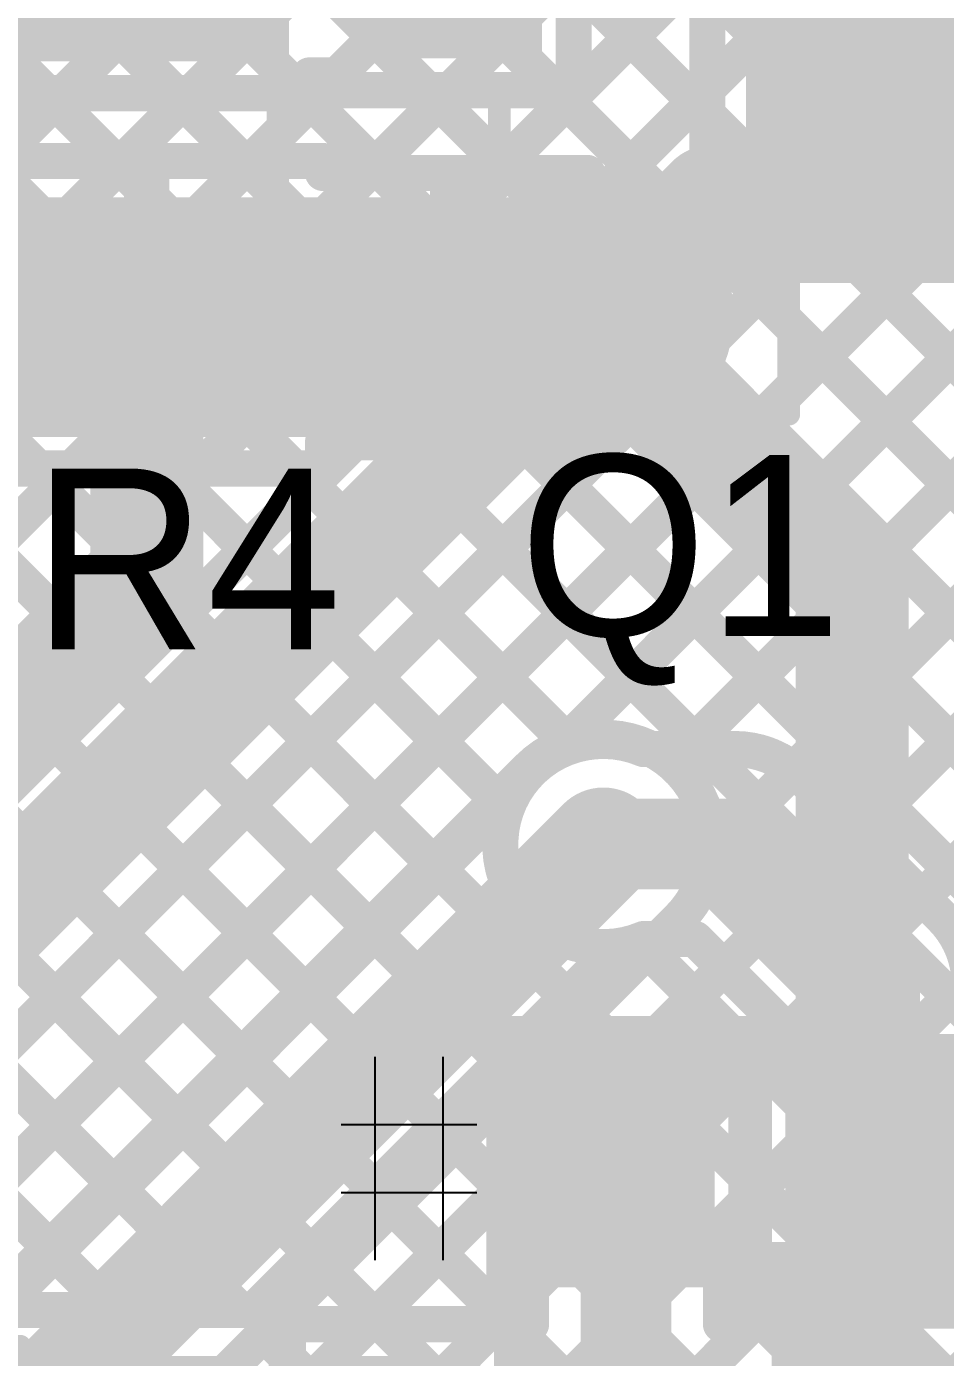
# Model space of a CAD drawing. Header units: millimetres. Extents: x 3.57 to 6.19, y 4.04 to 5.89.
# Drawn here: x 5.1414 to 5.3446, y 5.4075 to 5.7017 of the extents above; entities that cross this region are included whole.
import ezdxf

# ---------------------------------------------------------------- set-up
doc = ezdxf.new("R2010")
doc.units = ezdxf.units.MM
doc.header["$MEASUREMENT"] = 0
for name, color, linetype in [('BottomLayer', 5, 'Continuous'), ('BottomSolder', 6, 'Continuous'), ('MultiLayer', 9, 'Continuous'), ('TopLayer', 1, 'Continuous'), ('TopOverlay', 2, 'Continuous'), ('TopPaste', 8, 'Continuous'), ('TopSolder', 216, 'Continuous'), ('ViaHoleLayer', 16, 'Continuous')]:
    doc.layers.add(name, color=color, linetype=linetype)

# ---------------------------------------------------------------- blocks, each defined once
blk = doc.blocks.new('SOP_8_11')
at = {"layer": 'TopLayer'}
for points in [[(-0.13386, 0.06122), (-0.08268, 0.06122), (-0.13386, 0.08878), (-0.08268, 0.08878)], [(0.08268, 0.06122), (0.13386, 0.06122), (0.08268, 0.08878), (0.13386, 0.08878)], [(-0.13386, 0.01122), (-0.08268, 0.01122), (-0.13386, 0.03878), (-0.08268, 0.03878)], [(0.08268, 0.01122), (0.13386, 0.01122), (0.08268, 0.03878), (0.13386, 0.03878)], [(-0.13386, -0.03878), (-0.08268, -0.03878), (-0.13386, -0.01122), (-0.08268, -0.01122)], [(0.08268, -0.03878), (0.13386, -0.03878), (0.08268, -0.01122), (0.13386, -0.01122)], [(-0.13386, -0.08878), (-0.08268, -0.08878), (-0.13386, -0.06122), (-0.08268, -0.06122)], [(0.08268, -0.08878), (0.13386, -0.08878), (0.08268, -0.06122), (0.13386, -0.06122)]]:
    blk.add_solid(points, dxfattribs=at)
at = {"layer": 'TopOverlay'}
for points, const_width in [([(-0.1219, 0.103, 1), (-0.1321, 0.103, 1)], 0.01), ([(-0.1346, 0.103, 1), (-0.1296, 0.103, 1)], 0.005), ([(-0.1244, 0.103, 1), (-0.1194, 0.103, 1)], 0.005), ([(-0.07325, 0.101, 1), (-0.07075, 0.101, 1)], 0.0025), ([(0.07575, 0.101, 1), (0.07825, 0.101, 1)], 0.0025), ([(-0.07325, -0.101, 1), (-0.07075, -0.101, 1)], 0.0025), ([(0.07575, -0.101, 1), (0.07825, -0.101, 1)], 0.0025)]:
    blk.add_lwpolyline(points, format="xyb", close=True, dxfattribs=dict(at, const_width=const_width))
at = {"layer": 'TopOverlay', "const_width": 0.005}
for points in [[(-0.072, 0.101), (0.077, 0.101)], [(-0.072, -0.101), (0.077, -0.101)]]:
    blk.add_lwpolyline(points, dxfattribs=at)
at = {"layer": 'TopPaste'}
for points in [[(-0.13386, 0.06122), (-0.08268, 0.06122), (-0.13386, 0.08878), (-0.08268, 0.08878)], [(0.08268, 0.06122), (0.13386, 0.06122), (0.08268, 0.08878), (0.13386, 0.08878)], [(-0.13386, 0.01122), (-0.08268, 0.01122), (-0.13386, 0.03878), (-0.08268, 0.03878)], [(0.08268, 0.01122), (0.13386, 0.01122), (0.08268, 0.03878), (0.13386, 0.03878)], [(-0.13386, -0.03878), (-0.08268, -0.03878), (-0.13386, -0.01122), (-0.08268, -0.01122)], [(0.08268, -0.03878), (0.13386, -0.03878), (0.08268, -0.01122), (0.13386, -0.01122)], [(-0.13386, -0.08878), (-0.08268, -0.08878), (-0.13386, -0.06122), (-0.08268, -0.06122)], [(0.08268, -0.08878), (0.13386, -0.08878), (0.08268, -0.06122), (0.13386, -0.06122)]]:
    blk.add_solid(points, dxfattribs=at)
at = {"layer": 'TopSolder'}
for points in [[(-0.13786, 0.05722), (-0.07868, 0.05722), (-0.13786, 0.09278), (-0.07868, 0.09278)], [(0.07868, 0.05722), (0.13786, 0.05722), (0.07868, 0.09278), (0.13786, 0.09278)], [(-0.13786, 0.00722), (-0.07868, 0.00722), (-0.13786, 0.04278), (-0.07868, 0.04278)], [(0.07868, 0.00722), (0.13786, 0.00722), (0.07868, 0.04278), (0.13786, 0.04278)], [(-0.13786, -0.04278), (-0.07868, -0.04278), (-0.13786, -0.00722), (-0.07868, -0.00722)], [(0.07868, -0.04278), (0.13786, -0.04278), (0.07868, -0.00722), (0.13786, -0.00722)], [(-0.13786, -0.09278), (-0.07868, -0.09278), (-0.13786, -0.05722), (-0.07868, -0.05722)], [(0.07868, -0.09278), (0.13786, -0.09278), (0.07868, -0.05722), (0.13786, -0.05722)]]:
    blk.add_solid(points, dxfattribs=at)
blk = doc.blocks.new('R__0603_16')
at = {"layer": 'TopLayer'}
for points in [[(-0.045, 0.0175), (-0.045, -0.0175), (-0.015, 0.0175), (-0.015, -0.0175)], [(0.015, 0.0175), (0.015, -0.0175), (0.045, 0.0175), (0.045, -0.0175)]]:
    blk.add_solid(points, dxfattribs=at)
at = {"layer": 'TopOverlay', "const_width": 0.005}
for points in [[(-0.049, 0.021), (-0.049, -0.021)], [(0.049, 0.021), (-0.049, 0.021)], [(0.049, 0.021), (0.049, -0.021)], [(0.049, -0.021), (-0.049, -0.021)]]:
    blk.add_lwpolyline(points, dxfattribs=at)
at = {"layer": 'TopOverlay', "const_width": 0.0025}
for points in [[(-0.05025, 0.021, 1), (-0.04775, 0.021, 1)], [(-0.05025, 0.021, 1), (-0.04775, 0.021, 1)], [(0.04775, 0.021, 1), (0.05025, 0.021, 1)], [(0.04775, 0.021, 1), (0.05025, 0.021, 1)], [(-0.05025, -0.021, 1), (-0.04775, -0.021, 1)], [(-0.05025, -0.021, 1), (-0.04775, -0.021, 1)], [(0.04775, -0.021, 1), (0.05025, -0.021, 1)], [(0.04775, -0.021, 1), (0.05025, -0.021, 1)]]:
    blk.add_lwpolyline(points, format="xyb", close=True, dxfattribs=at)
at = {"layer": 'TopPaste'}
for points in [[(-0.045, 0.0175), (-0.045, -0.0175), (-0.015, 0.0175), (-0.015, -0.0175)], [(0.015, 0.0175), (0.015, -0.0175), (0.045, 0.0175), (0.045, -0.0175)]]:
    blk.add_solid(points, dxfattribs=at)
at = {"layer": 'TopSolder'}
for points in [[(-0.049, 0.0215), (-0.049, -0.0215), (-0.011, 0.0215), (-0.011, -0.0215)], [(0.011, 0.0215), (0.011, -0.0215), (0.049, 0.0215), (0.049, -0.0215)]]:
    blk.add_solid(points, dxfattribs=at)
blk = doc.blocks.new('RES_0805_24')
at = {"layer": 'TopLayer'}
for points in [[(-0.06, -0.025), (-0.02, -0.025), (-0.06, 0.025), (-0.02, 0.025)], [(0.02, -0.025), (0.06, -0.025), (0.02, 0.025), (0.06, 0.025)]]:
    blk.add_solid(points, dxfattribs=at)
at = {"layer": 'TopOverlay', "const_width": 0.005}
for points in [[(-0.064, -0.029), (-0.064, 0.029)], [(0.064, 0.029), (-0.064, 0.029)], [(0.064, -0.029), (0.064, 0.029)], [(0.064, -0.029), (-0.064, -0.029)]]:
    blk.add_lwpolyline(points, dxfattribs=at)
at = {"layer": 'TopOverlay', "const_width": 0.0025}
for points in [[(-0.06525, 0.029, 1), (-0.06275, 0.029, 1)], [(-0.06525, 0.029, 1), (-0.06275, 0.029, 1)], [(0.06275, 0.029, 1), (0.06525, 0.029, 1)], [(0.06275, 0.029, 1), (0.06525, 0.029, 1)], [(-0.06525, -0.029, 1), (-0.06275, -0.029, 1)], [(-0.06525, -0.029, 1), (-0.06275, -0.029, 1)], [(0.06275, -0.029, 1), (0.06525, -0.029, 1)], [(0.06275, -0.029, 1), (0.06525, -0.029, 1)]]:
    blk.add_lwpolyline(points, format="xyb", close=True, dxfattribs=at)
at = {"layer": 'TopPaste'}
for points in [[(-0.06, -0.025), (-0.02, -0.025), (-0.06, 0.025), (-0.02, 0.025)], [(0.02, -0.025), (0.06, -0.025), (0.02, 0.025), (0.06, 0.025)]]:
    blk.add_solid(points, dxfattribs=at)
at = {"layer": 'TopSolder'}
for points in [[(-0.064, -0.029), (-0.016, -0.029), (-0.064, 0.029), (-0.016, 0.029)], [(0.016, -0.029), (0.064, -0.029), (0.016, 0.029), (0.064, 0.029)]]:
    blk.add_solid(points, dxfattribs=at)
blk = doc.blocks.new('SOT23_3_28')
at = {"layer": 'TopLayer'}
for points in [[(0.01574, 0.05807), (-0.01575, 0.05807), (0.01574, 0.02657), (-0.01575, 0.02657)], [(-0.02166, -0.02657), (-0.05316, -0.02657), (-0.02166, -0.05807), (-0.05316, -0.05807)], [(0.05314, -0.02657), (0.02165, -0.02657), (0.05314, -0.05807), (0.02165, -0.05807)]]:
    blk.add_solid(points, dxfattribs=at)
at = {"layer": 'TopOverlay', "const_width": 0.005}
for points in [[(-0.02601, 0.032), (-0.06101, 0.032)], [(-0.06101, -0.03), (-0.06101, 0.032)], [(0.06099, 0.032), (0.02599, 0.032)], [(0.06099, -0.03), (0.06099, 0.032)], [(0.01099, -0.032), (-0.01101, -0.032)]]:
    blk.add_lwpolyline(points, dxfattribs=at)
at = {"layer": 'TopOverlay'}
for points, const_width in [([(-0.06226, 0.032, 1), (-0.05976, 0.032, 1)], 0.0025), ([(-0.06226, 0.032, 1), (-0.05976, 0.032, 1)], 0.0025), ([(-0.02726, 0.032, 1), (-0.02476, 0.032, 1)], 0.0025), ([(0.02474, 0.032, 1), (0.02724, 0.032, 1)], 0.0025), ([(0.05974, 0.032, 1), (0.06224, 0.032, 1)], 0.0025), ([(0.05974, 0.032, 1), (0.06224, 0.032, 1)], 0.0025), ([(-0.06226, -0.03, 1), (-0.05976, -0.03, 1)], 0.0025), ([(0.05974, -0.03, 1), (0.06224, -0.03, 1)], 0.0025), ([(-0.01226, -0.032, 1), (-0.00976, -0.032, 1)], 0.0025), ([(0.00974, -0.032, 1), (0.01224, -0.032, 1)], 0.0025), ([(-0.06101, -0.046, 1), (-0.06499, -0.046, 1)], 0.00984), ([(-0.06745, -0.046, 1), (-0.06253, -0.046, 1)], 0.00492), ([(-0.06347, -0.046, 1), (-0.05855, -0.046, 1)], 0.00492)]:
    blk.add_lwpolyline(points, format="xyb", close=True, dxfattribs=dict(at, const_width=const_width))
at = {"layer": 'TopPaste'}
for points in [[(0.01574, 0.05807), (-0.01575, 0.05807), (0.01574, 0.02657), (-0.01575, 0.02657)], [(-0.02166, -0.02657), (-0.05316, -0.02657), (-0.02166, -0.05807), (-0.05316, -0.05807)], [(0.05314, -0.02657), (0.02165, -0.02657), (0.05314, -0.05807), (0.02165, -0.05807)]]:
    blk.add_solid(points, dxfattribs=at)
at = {"layer": 'TopSolder'}
for points in [[(0.01974, 0.06207), (-0.01975, 0.06207), (0.01974, 0.02257), (-0.01975, 0.02257)], [(-0.01766, -0.02257), (-0.05716, -0.02257), (-0.01766, -0.06207), (-0.05716, -0.06207)], [(0.05714, -0.02257), (0.01765, -0.02257), (0.05714, -0.06207), (0.01765, -0.06207)]]:
    blk.add_solid(points, dxfattribs=at)
blk = doc.blocks.new('BLM18AG121SN1D_33')
at = {"layer": 'TopLayer'}
for points in [[(-0.01575, -0.01701), (0.01575, -0.01701), (-0.01575, 0.01701), (0.01575, 0.01701)], [(0.03937, -0.01701), (0.07087, -0.01701), (0.03937, 0.01701), (0.07087, 0.01701)]]:
    blk.add_solid(points, dxfattribs=at)
at = {"layer": 'TopOverlay', "const_width": 0.01}
for points in [[(-0.022, -0.023), (-0.022, 0.023)], [(-0.022, 0.023), (0.077, 0.023)], [(0.077, -0.023), (0.077, 0.023)], [(-0.022, -0.023), (0.077, -0.023)]]:
    blk.add_lwpolyline(points, dxfattribs=at)
at = {"layer": 'TopOverlay', "const_width": 0.005}
for points in [[(-0.0245, 0.023, 1), (-0.0195, 0.023, 1)], [(-0.0245, 0.023, 1), (-0.0195, 0.023, 1)], [(0.0745, 0.023, 1), (0.0795, 0.023, 1)], [(0.0745, 0.023, 1), (0.0795, 0.023, 1)], [(-0.0245, -0.023, 1), (-0.0195, -0.023, 1)], [(-0.0245, -0.023, 1), (-0.0195, -0.023, 1)], [(0.0745, -0.023, 1), (0.0795, -0.023, 1)], [(0.0745, -0.023, 1), (0.0795, -0.023, 1)]]:
    blk.add_lwpolyline(points, format="xyb", close=True, dxfattribs=at)
at = {"layer": 'TopPaste'}
for points in [[(-0.01575, -0.01701), (0.01575, -0.01701), (-0.01575, 0.01701), (0.01575, 0.01701)], [(0.03937, -0.01701), (0.07087, -0.01701), (0.03937, 0.01701), (0.07087, 0.01701)]]:
    blk.add_solid(points, dxfattribs=at)
at = {"layer": 'TopSolder'}
for points in [[(-0.01975, -0.02101), (0.01975, -0.02101), (-0.01975, 0.02101), (0.01975, 0.02101)], [(0.03537, -0.02101), (0.07487, -0.02101), (0.03537, 0.02101), (0.07487, 0.02101)]]:
    blk.add_solid(points, dxfattribs=at)

msp = doc.modelspace()

# ---------------------------------------------------------------- linework, layer by layer
at = {"layer": 'BottomLayer'}
for points, const_width in [([(4.45167, 4.9325), (5.24644, 5.72728)], 0.008), ([(4.45167, 4.9325), (5.24644, 5.72728)], 0.008), ([(4.47995, 4.9325), (5.27473, 5.72728)], 0.008), ([(4.50824, 4.9325), (5.30301, 5.72728)], 0.008), ([(4.57377, 5.13946), (5.16159, 5.72728)], 0.008), ([(4.64837, 4.9595), (5.41615, 5.72728)], 0.008), ([(4.84356, 5.38096), (5.18987, 5.72728)], 0.008), ([(4.85104, 5.72728), (5.14654, 5.43178)], 0.008), ([(4.85951, 5.36863), (5.21816, 5.72728)], 0.008), ([(4.87933, 5.72728), (5.16068, 5.44592)], 0.008), ([(4.90761, 5.72728), (5.17483, 5.46006)], 0.008), ([(4.9359, 5.72728), (5.18897, 5.4742)], 0.008), ([(4.96418, 5.72728), (5.20311, 5.48834)], 0.008), ([(4.99246, 5.72728), (5.21725, 5.50249)], 0.008), ([(5.02075, 5.72728), (5.2314, 5.51663)], 0.008), ([(5.04903, 5.72728), (5.24554, 5.53077)], 0.008), ([(5.07732, 5.72728), (5.26137, 5.54323)], 0.008), ([(5.1056, 5.72728), (5.503, 5.32988)], 0.008), ([(5.13389, 5.72728), (5.503, 5.35816)], 0.008), ([(5.15429, 5.35228), (5.52929, 5.72728)], 0.008), ([(5.15429, 5.32399), (5.55757, 5.72728)], 0.008), ([(5.15429, 5.26742), (5.61414, 5.72728)], 0.008), ([(5.15429, 5.29571), (5.58585, 5.72728)], 0.008), ([(5.15429, 5.23914), (5.64242, 5.72728)], 0.008), ([(5.16217, 5.72728), (5.24346, 5.64599)], 0.008), ([(5.19045, 5.72728), (5.25658, 5.66115)], 0.008), ([(5.21874, 5.72728), (5.503, 5.44301)], 0.008), ([(5.24702, 5.72728), (5.503, 5.4713)], 0.008), ([(5.25977, 5.54261), (5.44443, 5.72728)], 0.008), ([(5.26783, 5.66381), (5.3313, 5.72728)], 0.008), ([(5.27531, 5.72728), (5.503, 5.49958)], 0.008), ([(5.28429, 5.53885), (5.47272, 5.72728)], 0.008), ([(5.28737, 5.65506), (5.35958, 5.72728)], 0.008), ([(5.29238, 5.51866), (5.501, 5.72728)], 0.008), ([(5.29325, 5.63266), (5.38786, 5.72728)], 0.008), ([(5.30359, 5.72728), (5.503, 5.52787)], 0.008), ([(5.268, 5.638), (5.293, 5.663)], 0.025), ([(5.293, 5.663), (5.926, 5.663)], 0.025), ([(5.268, 5.638), (5.268, 5.65981)], 0.01), ([(4.986, 5.356), (5.268, 5.638)], 0.025), ([(5.268, 5.638), (5.324, 5.582)], 0.025), ([(5.24619, 5.638), (5.268, 5.638)], 0.01), ([(5.268, 5.638), (5.28981, 5.638)], 0.01), ([(5.268, 5.61619), (5.268, 5.638)], 0.01), ([(4.52813, 4.92411), (5.24219, 5.63817)], 0.008), ([(5.29115, 5.62658), (5.503, 5.41473)], 0.008), ([(4.54227, 4.90996), (5.25094, 5.61863)], 0.008), ([(4.61969, 4.9591), (5.27334, 5.61275)], 0.008), ([(5.27599, 5.61346), (5.503, 5.38645)], 0.008), ([(5.324, 5.32), (5.324, 5.582)], 0.025), ([(5.15429, 5.21086), (5.503, 5.55957)], 0.008), ([(5.11419, 5.39942), (5.25238, 5.53762)], 0.008), ([(5.13079, 5.38279), (5.269, 5.521)], 0.025), ([(5.29123, 5.51337), (5.503, 5.30159)], 0.008), ([(5.15429, 5.37305), (5.28562, 5.50438)], 0.008), ([(5.27877, 5.49754), (5.503, 5.27331)], 0.008), ([(5.26463, 5.48339), (5.503, 5.24502)], 0.008), ([(5.25049, 5.46925), (5.503, 5.21674)], 0.008), ([(5.23634, 5.45511), (5.503, 5.18846)], 0.008), ([(5.2222, 5.44097), (5.31805, 5.34512)], 0.008), ([(5.20806, 5.42683), (5.30177, 5.33312)], 0.008), ([(5.19392, 5.41268), (5.503, 5.1036)], 0.008)]:
    msp.add_lwpolyline(points, dxfattribs=dict(at, const_width=const_width))
for points, const_width in [([(5.28675, 5.663, 1), (5.29925, 5.663, 1)], 0.0125), ([(5.28675, 5.663, 1), (5.29925, 5.663, 1)], 0.0125), ([(5.29381, 5.638, 1), (5.24219, 5.638, 1)], 0.008), ([(5.26583, 5.66381, 1), (5.26983, 5.66381, 1)], 0.004), ([(5.25458, 5.66115, 1), (5.25858, 5.66115, 1)], 0.004), ([(5.2655, 5.65981, 1), (5.2705, 5.65981, 1)], 0.005), ([(5.28537, 5.65506, 1), (5.28937, 5.65506, 1)], 0.004), ([(5.24146, 5.64599, 1), (5.24546, 5.64599, 1)], 0.004), ([(5.26175, 5.638, 1), (5.27425, 5.638, 1)], 0.0125), ([(5.26175, 5.638, 1), (5.27425, 5.638, 1)], 0.0125), ([(5.26175, 5.638, 1), (5.27425, 5.638, 1)], 0.0125), ([(5.26209, 5.638, 1), (5.27391, 5.638, 1)], 0.01181), ([(5.24369, 5.638, 1), (5.24869, 5.638, 1)], 0.005), ([(5.2655, 5.638, 1), (5.2705, 5.638, 1)], 0.005), ([(5.2655, 5.638, 1), (5.2705, 5.638, 1)], 0.005), ([(5.2655, 5.638, 1), (5.2705, 5.638, 1)], 0.005), ([(5.2655, 5.638, 1), (5.2705, 5.638, 1)], 0.005), ([(5.28731, 5.638, 1), (5.29231, 5.638, 1)], 0.005), ([(5.24019, 5.63817, 1), (5.24419, 5.63817, 1)], 0.004), ([(5.24019, 5.638, 1), (5.24419, 5.638, 1)], 0.004), ([(5.29181, 5.638, 1), (5.29581, 5.638, 1)], 0.004), ([(5.29125, 5.63266, 1), (5.29525, 5.63266, 1)], 0.004), ([(5.28915, 5.62658, 1), (5.29315, 5.62658, 1)], 0.004), ([(5.24894, 5.61863, 1), (5.25294, 5.61863, 1)], 0.004), ([(5.2655, 5.61619, 1), (5.2705, 5.61619, 1)], 0.005), ([(5.27134, 5.61275, 1), (5.27534, 5.61275, 1)], 0.004), ([(5.27399, 5.61346, 1), (5.27799, 5.61346, 1)], 0.004), ([(5.31775, 5.582, 1), (5.33025, 5.582, 1)], 0.0125), ([(5.31775, 5.582, 1), (5.33025, 5.582, 1)], 0.0125), ([(5.25777, 5.54261, 1), (5.26177, 5.54261, 1)], 0.004), ([(5.25937, 5.54323, 1), (5.26337, 5.54323, 1)], 0.004), ([(5.28229, 5.53885, 1), (5.28629, 5.53885, 1)], 0.004), ([(5.25038, 5.53762, 1), (5.25438, 5.53762, 1)], 0.004), ([(5.25038, 5.53762, 1), (5.25438, 5.53762, 1)], 0.004), ([(5.24354, 5.53077, 1), (5.24754, 5.53077, 1)], 0.004), ([(5.26275, 5.521, 1), (5.27525, 5.521, 1)], 0.0125), ([(5.26309, 5.521, 1), (5.27491, 5.521, 1)], 0.01181), ([(5.2905, 5.521, 1), (5.2945, 5.521, 1)], 0.004), ([(5.2905, 5.521, 1), (5.2945, 5.521, 1)], 0.004), ([(5.29038, 5.51866, 1), (5.29438, 5.51866, 1)], 0.004), ([(5.2294, 5.51663, 1), (5.23339, 5.51663, 1)], 0.004), ([(5.28923, 5.51337, 1), (5.29323, 5.51337, 1)], 0.004), ([(5.28362, 5.50438, 1), (5.28762, 5.50438, 1)], 0.004), ([(5.28362, 5.50438, 1), (5.28762, 5.50438, 1)], 0.004), ([(5.21525, 5.50249, 1), (5.21925, 5.50249, 1)], 0.004), ([(5.27677, 5.49754, 1), (5.28077, 5.49754, 1)], 0.004), ([(5.20111, 5.48834, 1), (5.20511, 5.48834, 1)], 0.004), ([(5.26263, 5.48339, 1), (5.26663, 5.48339, 1)], 0.004), ([(5.18697, 5.4742, 1), (5.19097, 5.4742, 1)], 0.004), ([(5.24849, 5.46925, 1), (5.25249, 5.46925, 1)], 0.004), ([(5.17283, 5.46006, 1), (5.17683, 5.46006, 1)], 0.004), ([(5.23434, 5.45511, 1), (5.23834, 5.45511, 1)], 0.004), ([(5.15868, 5.44592, 1), (5.16268, 5.44592, 1)], 0.004), ([(5.2202, 5.44097, 1), (5.2242, 5.44097, 1)], 0.004), ([(5.14454, 5.43178, 1), (5.14854, 5.43178, 1)], 0.004), ([(5.20606, 5.42683, 1), (5.21006, 5.42683, 1)], 0.004), ([(5.19192, 5.41268, 1), (5.19592, 5.41268, 1)], 0.004)]:
    msp.add_lwpolyline(points, format="xyb", close=True, dxfattribs=dict(at, const_width=const_width))
at = {"layer": 'BottomLayer', "const_width": 0.008}
for points in [[(5.25238, 5.53762, -0.668179), (5.2925, 5.521)], [(5.2925, 5.521, -0.198912), (5.28562, 5.50438)]]:
    msp.add_lwpolyline(points, format="xyb", dxfattribs=at)
at = {"layer": 'BottomSolder', "const_width": 0.00991}
for points in [[(5.26305, 5.638, 1), (5.27295, 5.638, 1)], [(5.26405, 5.521, 1), (5.27395, 5.521, 1)]]:
    msp.add_lwpolyline(points, format="xyb", close=True, dxfattribs=at)
at = {"layer": 'MultiLayer', "const_width": 0.01181}
for points in [[(5.26209, 5.638, 1), (5.27391, 5.638, 1)], [(5.26309, 5.521, 1), (5.27491, 5.521, 1)]]:
    msp.add_lwpolyline(points, format="xyb", close=True, dxfattribs=at)
at = {"layer": 'TopLayer'}
for points, const_width in [([(5.26243, 5.68766), (5.26243, 5.72728)], 0.008), ([(5.292, 5.649), (5.292, 5.72728)], 0.008), ([(5.24509, 5.66935), (5.292, 5.71626)], 0.008), ([(5.26243, 5.71187), (5.292, 5.6823)], 0.008), ([(5.19117, 5.672), (5.20893, 5.68976)], 0.008), ([(5.19117, 5.672), (5.20893, 5.68976)], 0.008), ([(5.204, 5.69091), (5.20893, 5.69091)], 0.008), ([(5.204, 5.687), (5.204, 5.69091)], 0.008), ([(5.20893, 5.68766), (5.20893, 5.69091)], 0.008), ([(5.32032, 5.67701), (5.32332, 5.68)], 0.025), ([(5.32332, 5.68), (5.403, 5.68)], 0.025), ([(5.1346, 5.672), (5.1496, 5.687)], 0.008), ([(5.137, 5.687), (5.204, 5.687)], 0.008), ([(5.14588, 5.687), (5.16088, 5.672)], 0.008), ([(5.16288, 5.672), (5.17788, 5.687)], 0.008), ([(5.17416, 5.687), (5.18916, 5.672)], 0.008), ([(5.20245, 5.687), (5.22009, 5.66935)], 0.008), ([(5.20893, 5.68766), (5.26243, 5.68766)], 0.008), ([(5.2168, 5.66935), (5.23511, 5.68766)], 0.008), ([(5.23007, 5.68766), (5.24838, 5.66935)], 0.008), ([(5.25835, 5.68766), (5.292, 5.65401)], 0.008), ([(5.26783, 5.66381), (5.292, 5.68798)], 0.008), ([(5.129, 5.672), (5.207, 5.672)], 0.008), ([(5.168, 5.638), (5.168, 5.668)], 0.01), ([(5.207, 5.66935), (5.26543, 5.66935)], 0.008), ([(5.26543, 5.66368), (5.26543, 5.66935)], 0.008), ([(5.23568, 5.6396), (5.23568, 5.66535)], 0.01), ([(5.268, 5.638), (5.268, 5.65981)], 0.01), ([(5.28737, 5.65506), (5.292, 5.6597)], 0.008), ([(5.292, 5.65401), (5.29701, 5.649)], 0.008), ([(5.10687, 5.418), (5.33787, 5.649)], 0.008), ([(5.25831, 5.54115), (5.36616, 5.649)], 0.008), ([(5.292, 5.649), (5.43967, 5.649)], 0.008), ([(5.29325, 5.63266), (5.30959, 5.649)], 0.008), ([(5.29701, 5.649), (5.44152, 5.5045)], 0.008), ([(5.3253, 5.649), (5.3745, 5.5998)], 0.008), ([(5.168, 5.579), (5.168, 5.638)], 0.025), ([(5.168, 5.608), (5.168, 5.638)], 0.01), ([(5.23568, 5.61386), (5.23568, 5.6396)], 0.01), ([(5.268, 5.638), (5.28981, 5.638)], 0.01), ([(5.268, 5.61619), (5.268, 5.638)], 0.01), ([(5.28744, 5.542), (5.3745, 5.62906)], 0.008), ([(5.29115, 5.62658), (5.41323, 5.5045)], 0.008), ([(4.96382, 5.6145), (5.16032, 5.418)], 0.008), ([(4.9921, 5.6145), (5.1886, 5.418)], 0.008), ([(5.02039, 5.6145), (5.22003, 5.41486)], 0.008), ([(5.04867, 5.6145), (5.24831, 5.41486)], 0.008), ([(5.07809, 5.4175), (5.27334, 5.61275)], 0.008), ([(5.27599, 5.61346), (5.38495, 5.5045)], 0.008), ([(5.038, 5.43398), (5.21388, 5.60986)], 0.008), ([(5.0498, 5.4175), (5.24216, 5.60986)], 0.008), ([(5.207, 5.60986), (5.26543, 5.60986)], 0.008), ([(5.207, 5.604), (5.207, 5.60986)], 0.008), ([(5.22302, 5.60986), (5.29088, 5.542)], 0.008), ([(5.2513, 5.60986), (5.36333, 5.49783)], 0.008), ([(5.08446, 5.607), (5.24713, 5.44432)], 0.008), ([(5.11274, 5.607), (5.24713, 5.47261)], 0.008), ([(5.038, 5.49055), (5.15145, 5.604)], 0.008), ([(5.038, 5.46226), (5.17974, 5.604)], 0.008), ([(5.129, 5.604), (5.207, 5.604)], 0.008), ([(5.14402, 5.604), (5.26902, 5.47901)], 0.008), ([(5.17231, 5.604), (5.24755, 5.52876)], 0.008), ([(5.20059, 5.604), (5.26191, 5.54268)], 0.008), ([(5.31112, 5.5374), (5.3745, 5.60077)], 0.008), ([(5.32535, 5.52334), (5.39601, 5.594)], 0.008), ([(5.3395, 5.5092), (5.42429, 5.594)], 0.008), ([(5.05, 5.461), (5.168, 5.579)], 0.025), ([(5.27791, 5.542), (5.298, 5.542)], 0.008), ([(5.31288, 5.53581), (5.34381, 5.50488)], 0.008), ([(5.13516, 5.418), (5.24885, 5.53169)], 0.008), ([(5.269, 5.521), (5.298, 5.521)], 0.02), ([(5.298, 5.521), (5.329, 5.49)], 0.02), ([(5.16344, 5.418), (5.25164, 5.5062)], 0.008), ([(5.25273, 5.47901), (5.27213, 5.4984)], 0.008), ([(5.27676, 5.49955), (5.2973, 5.47901)], 0.008), ([(5.27791, 5.5), (5.2893, 5.5)], 0.008), ([(5.2893, 5.5), (5.308, 5.4813)], 0.008), ([(5.329, 5.451), (5.329, 5.49)], 0.02), ([(5.28102, 5.47901), (5.29566, 5.49365)], 0.008), ([(5.24713, 5.47901), (5.30063, 5.47901)], 0.008), ([(5.24713, 5.47341), (5.25273, 5.47901)], 0.008), ([(5.24713, 5.42299), (5.24713, 5.47901)], 0.008), ([(5.2973, 5.47901), (5.30063, 5.47568)], 0.008), ([(5.30063, 5.42299), (5.30063, 5.47901)], 0.008), ([(5.30225, 5.42299), (5.30225, 5.47901)], 0.008), ([(5.30225, 5.47901), (5.308, 5.47901)], 0.008), ([(5.19173, 5.418), (5.24713, 5.47341)], 0.008), ([(5.27388, 5.451), (5.274, 5.45088)], 0.02), ([(5.274, 5.37827), (5.274, 5.45088)], 0.02), ([(5.21687, 5.41486), (5.24713, 5.44512)], 0.008), ([(5.24515, 5.41486), (5.253, 5.42271)], 0.008), ([(5.24713, 5.42299), (5.253, 5.42299)], 0.008), ([(5.253, 5.41486), (5.253, 5.42299)], 0.008), ([(5.295, 5.42299), (5.30063, 5.42299)], 0.008), ([(5.295, 5.41486), (5.295, 5.42299)], 0.008), ([(5.29675, 5.42299), (5.30188, 5.41786)], 0.008), ([(5.30225, 5.42299), (5.35575, 5.42299)], 0.008), ([(5.30472, 5.41786), (5.30986, 5.42299)], 0.008), ([(5.32503, 5.42299), (5.33017, 5.41786)], 0.008), ([(5.33301, 5.41786), (5.33814, 5.42299)], 0.008), ([(5.095, 5.418), (5.199, 5.418)], 0.008), ([(5.199, 5.359), (5.199, 5.418)], 0.008), ([(5.29622, 5.41786), (5.35178, 5.41786)], 0.008), ([(5.19922, 5.41486), (5.24878, 5.41486)], 0.008), ([(5.19922, 5.356), (5.19922, 5.41486)], 0.008), ([(5.24878, 5.34168), (5.24878, 5.41486)], 0.008), ([(5.24922, 5.41486), (5.253, 5.41486)], 0.008), ([(5.24922, 5.34168), (5.24922, 5.41486)], 0.008), ([(5.324, 5.37827), (5.324, 5.41386)], 0.01)]:
    msp.add_lwpolyline(points, dxfattribs=dict(at, const_width=const_width))
for points, const_width in [([(5.202, 5.69091, 1), (5.206, 5.69091, 1)], 0.004), ([(5.202, 5.69091, 1), (5.206, 5.69091, 1)], 0.004), ([(5.20693, 5.69091, 1), (5.21093, 5.69091, 1)], 0.004), ([(5.20693, 5.69091, 1), (5.21093, 5.69091, 1)], 0.004), ([(5.20693, 5.68976, 1), (5.21093, 5.68976, 1)], 0.004), ([(5.20693, 5.68976, 1), (5.21093, 5.68976, 1)], 0.004), ([(5.31707, 5.68, 1), (5.32957, 5.68, 1)], 0.0125), ([(5.31707, 5.68, 1), (5.32957, 5.68, 1)], 0.0125), ([(5.14388, 5.687, 1), (5.14788, 5.687, 1)], 0.004), ([(5.1476, 5.687, 1), (5.1516, 5.687, 1)], 0.004), ([(5.17216, 5.687, 1), (5.17616, 5.687, 1)], 0.004), ([(5.17588, 5.687, 1), (5.17988, 5.687, 1)], 0.004), ([(5.20045, 5.687, 1), (5.20445, 5.687, 1)], 0.004), ([(5.202, 5.687, 1), (5.206, 5.687, 1)], 0.004), ([(5.202, 5.687, 1), (5.206, 5.687, 1)], 0.004), ([(5.20693, 5.68766, 1), (5.21093, 5.68766, 1)], 0.004), ([(5.20693, 5.68766, 1), (5.21093, 5.68766, 1)], 0.004), ([(5.22807, 5.68766, 1), (5.23207, 5.68766, 1)], 0.004), ([(5.23311, 5.68766, 1), (5.23711, 5.68766, 1)], 0.004), ([(5.25635, 5.68766, 1), (5.26035, 5.68766, 1)], 0.004), ([(5.26043, 5.68766, 1), (5.26443, 5.68766, 1)], 0.004), ([(5.26043, 5.68766, 1), (5.26443, 5.68766, 1)], 0.004), ([(5.29, 5.68798, 1), (5.294, 5.68798, 1)], 0.004), ([(5.31407, 5.67701, 1), (5.32657, 5.67701, 1)], 0.0125), ([(5.29, 5.6823, 1), (5.294, 5.6823, 1)], 0.004), ([(5.15888, 5.672, 1), (5.16288, 5.672, 1)], 0.004), ([(5.16088, 5.672, 1), (5.16488, 5.672, 1)], 0.004), ([(5.18716, 5.672, 1), (5.19116, 5.672, 1)], 0.004), ([(5.18917, 5.672, 1), (5.19317, 5.672, 1)], 0.004), ([(5.18917, 5.672, 1), (5.19317, 5.672, 1)], 0.004), ([(5.205, 5.672, 1), (5.209, 5.672, 1)], 0.004), ([(5.1655, 5.668, 1), (5.1705, 5.668, 1)], 0.005), ([(5.205, 5.66935, 1), (5.209, 5.66935, 1)], 0.004), ([(5.2148, 5.66935, 1), (5.2188, 5.66935, 1)], 0.004), ([(5.21809, 5.66935, 1), (5.22209, 5.66935, 1)], 0.004), ([(5.24309, 5.66935, 1), (5.24709, 5.66935, 1)], 0.004), ([(5.24638, 5.66935, 1), (5.25038, 5.66935, 1)], 0.004), ([(5.26343, 5.66935, 1), (5.26743, 5.66935, 1)], 0.004), ([(5.26343, 5.66935, 1), (5.26743, 5.66935, 1)], 0.004), ([(5.23318, 5.66535, 1), (5.23818, 5.66535, 1)], 0.005), ([(5.26343, 5.66368, 1), (5.26743, 5.66368, 1)], 0.004), ([(5.26343, 5.66368, 1), (5.26743, 5.66368, 1)], 0.004), ([(5.26583, 5.66381, 1), (5.26983, 5.66381, 1)], 0.004), ([(5.2655, 5.65981, 1), (5.2705, 5.65981, 1)], 0.005), ([(5.29, 5.6597, 1), (5.294, 5.6597, 1)], 0.004), ([(5.28537, 5.65506, 1), (5.28937, 5.65506, 1)], 0.004), ([(5.29, 5.65401, 1), (5.294, 5.65401, 1)], 0.004), ([(5.29, 5.65401, 1), (5.294, 5.65401, 1)], 0.004), ([(5.29, 5.649, 1), (5.294, 5.649, 1)], 0.004), ([(5.29, 5.649, 1), (5.294, 5.649, 1)], 0.004), ([(5.29501, 5.649, 1), (5.29901, 5.649, 1)], 0.004), ([(5.29501, 5.649, 1), (5.29901, 5.649, 1)], 0.004), ([(5.30759, 5.649, 1), (5.31159, 5.649, 1)], 0.004), ([(5.3233, 5.649, 1), (5.3273, 5.649, 1)], 0.004), ([(5.33587, 5.649, 1), (5.33987, 5.649, 1)], 0.004), ([(5.16175, 5.638, 1), (5.17425, 5.638, 1)], 0.0125), ([(5.26209, 5.638, 1), (5.27391, 5.638, 1)], 0.01181), ([(5.1655, 5.638, 1), (5.1705, 5.638, 1)], 0.005), ([(5.1655, 5.638, 1), (5.1705, 5.638, 1)], 0.005), ([(5.23318, 5.6396, 1), (5.23818, 5.6396, 1)], 0.005), ([(5.23318, 5.6396, 1), (5.23818, 5.6396, 1)], 0.005), ([(5.2655, 5.638, 1), (5.2705, 5.638, 1)], 0.005), ([(5.2655, 5.638, 1), (5.2705, 5.638, 1)], 0.005), ([(5.2655, 5.638, 1), (5.2705, 5.638, 1)], 0.005), ([(5.28731, 5.638, 1), (5.29231, 5.638, 1)], 0.005), ([(5.29181, 5.638, 1), (5.29581, 5.638, 1)], 0.004), ([(5.29181, 5.638, 1), (5.29581, 5.638, 1)], 0.004), ([(5.29125, 5.63266, 1), (5.29525, 5.63266, 1)], 0.004), ([(5.28915, 5.62658, 1), (5.29315, 5.62658, 1)], 0.004), ([(5.2655, 5.61619, 1), (5.2705, 5.61619, 1)], 0.005), ([(5.23318, 5.61386, 1), (5.23818, 5.61386, 1)], 0.005), ([(5.26343, 5.61232, 1), (5.26743, 5.61232, 1)], 0.004), ([(5.27134, 5.61275, 1), (5.27534, 5.61275, 1)], 0.004), ([(5.27399, 5.61346, 1), (5.27799, 5.61346, 1)], 0.004), ([(5.205, 5.60986, 1), (5.209, 5.60986, 1)], 0.004), ([(5.205, 5.60986, 1), (5.209, 5.60986, 1)], 0.004), ([(5.21188, 5.60986, 1), (5.21588, 5.60986, 1)], 0.004), ([(5.22102, 5.60986, 1), (5.22502, 5.60986, 1)], 0.004), ([(5.24016, 5.60986, 1), (5.24416, 5.60986, 1)], 0.004), ([(5.2493, 5.60986, 1), (5.2533, 5.60986, 1)], 0.004), ([(5.26343, 5.60986, 1), (5.26743, 5.60986, 1)], 0.004), ([(5.1655, 5.608, 1), (5.1705, 5.608, 1)], 0.005), ([(5.14202, 5.604, 1), (5.14602, 5.604, 1)], 0.004), ([(5.14945, 5.604, 1), (5.15345, 5.604, 1)], 0.004), ([(5.17031, 5.604, 1), (5.17431, 5.604, 1)], 0.004), ([(5.17774, 5.604, 1), (5.18174, 5.604, 1)], 0.004), ([(5.19859, 5.604, 1), (5.20259, 5.604, 1)], 0.004), ([(5.205, 5.604, 1), (5.209, 5.604, 1)], 0.004), ([(5.205, 5.604, 1), (5.209, 5.604, 1)], 0.004), ([(5.16175, 5.579, 1), (5.17425, 5.579, 1)], 0.0125), ([(5.16175, 5.579, 1), (5.17425, 5.579, 1)], 0.0125), ([(5.25991, 5.54268, 1), (5.26391, 5.54268, 1)], 0.004), ([(5.27591, 5.542, 1), (5.27991, 5.542, 1)], 0.004), ([(5.27591, 5.542, 1), (5.27991, 5.542, 1)], 0.004), ([(5.28544, 5.542, 1), (5.28944, 5.542, 1)], 0.004), ([(5.28888, 5.542, 1), (5.29288, 5.542, 1)], 0.004), ([(5.296, 5.542, 1), (5.3, 5.542, 1)], 0.004), ([(5.296, 5.542, 1), (5.3, 5.542, 1)], 0.004), ([(5.296, 5.542, 1), (5.3, 5.542, 1)], 0.004), ([(5.25631, 5.54115, 1), (5.26031, 5.54115, 1)], 0.004), ([(5.30912, 5.5374, 1), (5.31312, 5.5374, 1)], 0.004), ([(5.31085, 5.53585, 1), (5.31485, 5.53585, 1)], 0.004), ([(5.31088, 5.53581, 1), (5.31488, 5.53581, 1)], 0.004), ([(5.31088, 5.53581, 1), (5.31488, 5.53581, 1)], 0.004), ([(5.24685, 5.53169, 1), (5.25085, 5.53169, 1)], 0.004), ([(5.24555, 5.52876, 1), (5.24955, 5.52876, 1)], 0.004), ([(5.26309, 5.521, 1), (5.27491, 5.521, 1)], 0.01181), ([(5.264, 5.521, 1), (5.274, 5.521, 1)], 0.01), ([(5.293, 5.521, 1), (5.303, 5.521, 1)], 0.01), ([(5.293, 5.521, 1), (5.303, 5.521, 1)], 0.01), ([(5.32335, 5.52334, 1), (5.32735, 5.52334, 1)], 0.004), ([(5.3375, 5.5092, 1), (5.3415, 5.5092, 1)], 0.004), ([(5.24964, 5.5062, 1), (5.25364, 5.5062, 1)], 0.004), ([(5.34181, 5.50488, 1), (5.34581, 5.50488, 1)], 0.004), ([(5.34181, 5.50488, 1), (5.34581, 5.50488, 1)], 0.004), ([(5.34185, 5.50485, 1), (5.34585, 5.50485, 1)], 0.004), ([(5.27013, 5.4984, 1), (5.27413, 5.4984, 1)], 0.004), ([(5.27476, 5.49955, 1), (5.27876, 5.49955, 1)], 0.004), ([(5.27591, 5.5, 1), (5.27991, 5.5, 1)], 0.004), ([(5.27591, 5.5, 1), (5.27991, 5.5, 1)], 0.004), ([(5.2873, 5.5, 1), (5.2913, 5.5, 1)], 0.004), ([(5.2873, 5.5, 1), (5.2913, 5.5, 1)], 0.004), ([(5.324, 5.49, 1), (5.334, 5.49, 1)], 0.01), ([(5.324, 5.49, 1), (5.334, 5.49, 1)], 0.01), ([(5.29366, 5.49365, 1), (5.29766, 5.49365, 1)], 0.004), ([(5.306, 5.4813, 1), (5.31, 5.4813, 1)], 0.004), ([(5.24513, 5.47901, 1), (5.24913, 5.47901, 1)], 0.004), ([(5.24513, 5.47901, 1), (5.24913, 5.47901, 1)], 0.004), ([(5.25073, 5.47901, 1), (5.25473, 5.47901, 1)], 0.004), ([(5.25073, 5.47901, 1), (5.25473, 5.47901, 1)], 0.004), ([(5.26702, 5.47901, 1), (5.27102, 5.47901, 1)], 0.004), ([(5.27902, 5.47901, 1), (5.28302, 5.47901, 1)], 0.004), ([(5.2953, 5.47901, 1), (5.2993, 5.47901, 1)], 0.004), ([(5.2953, 5.47901, 1), (5.2993, 5.47901, 1)], 0.004), ([(5.29863, 5.47901, 1), (5.30263, 5.47901, 1)], 0.004), ([(5.29863, 5.47901, 1), (5.30263, 5.47901, 1)], 0.004), ([(5.30025, 5.47901, 1), (5.30425, 5.47901, 1)], 0.004), ([(5.30025, 5.47901, 1), (5.30425, 5.47901, 1)], 0.004), ([(5.306, 5.47901, 1), (5.31, 5.47901, 1)], 0.004), ([(5.29863, 5.47568, 1), (5.30263, 5.47568, 1)], 0.004), ([(5.24513, 5.47341, 1), (5.24913, 5.47341, 1)], 0.004), ([(5.24513, 5.47341, 1), (5.24913, 5.47341, 1)], 0.004), ([(5.24513, 5.47261, 1), (5.24913, 5.47261, 1)], 0.004), ([(5.26888, 5.451, 1), (5.27888, 5.451, 1)], 0.01), ([(5.269, 5.45088, 1), (5.279, 5.45088, 1)], 0.01), ([(5.269, 5.45088, 1), (5.279, 5.45088, 1)], 0.01), ([(5.324, 5.451, 1), (5.334, 5.451, 1)], 0.01), ([(5.24513, 5.44512, 1), (5.24913, 5.44512, 1)], 0.004), ([(5.24513, 5.44432, 1), (5.24913, 5.44432, 1)], 0.004), ([(5.24513, 5.42299, 1), (5.24913, 5.42299, 1)], 0.004), ([(5.24513, 5.42299, 1), (5.24913, 5.42299, 1)], 0.004), ([(5.251, 5.42299, 1), (5.255, 5.42299, 1)], 0.004), ([(5.251, 5.42299, 1), (5.255, 5.42299, 1)], 0.004), ([(5.251, 5.42271, 1), (5.255, 5.42271, 1)], 0.004), ([(5.293, 5.42299, 1), (5.297, 5.42299, 1)], 0.004), ([(5.293, 5.42299, 1), (5.297, 5.42299, 1)], 0.004), ([(5.29475, 5.42299, 1), (5.29875, 5.42299, 1)], 0.004), ([(5.29863, 5.42299, 1), (5.30263, 5.42299, 1)], 0.004), ([(5.29863, 5.42299, 1), (5.30263, 5.42299, 1)], 0.004), ([(5.30025, 5.42299, 1), (5.30425, 5.42299, 1)], 0.004), ([(5.30025, 5.42299, 1), (5.30425, 5.42299, 1)], 0.004), ([(5.30786, 5.42299, 1), (5.31186, 5.42299, 1)], 0.004), ([(5.32303, 5.42299, 1), (5.32703, 5.42299, 1)], 0.004), ([(5.33614, 5.42299, 1), (5.34014, 5.42299, 1)], 0.004), ([(5.15832, 5.418, 1), (5.16232, 5.418, 1)], 0.004), ([(5.16144, 5.418, 1), (5.16544, 5.418, 1)], 0.004), ([(5.1866, 5.418, 1), (5.1906, 5.418, 1)], 0.004), ([(5.18973, 5.418, 1), (5.19373, 5.418, 1)], 0.004), ([(5.197, 5.418, 1), (5.201, 5.418, 1)], 0.004), ([(5.197, 5.418, 1), (5.201, 5.418, 1)], 0.004), ([(5.29422, 5.41786, 1), (5.29822, 5.41786, 1)], 0.004), ([(5.29988, 5.41786, 1), (5.30388, 5.41786, 1)], 0.004), ([(5.30272, 5.41786, 1), (5.30672, 5.41786, 1)], 0.004), ([(5.32817, 5.41786, 1), (5.33217, 5.41786, 1)], 0.004), ([(5.33101, 5.41786, 1), (5.33501, 5.41786, 1)], 0.004), ([(5.19722, 5.41486, 1), (5.20122, 5.41486, 1)], 0.004), ([(5.19722, 5.41486, 1), (5.20122, 5.41486, 1)], 0.004), ([(5.21487, 5.41486, 1), (5.21887, 5.41486, 1)], 0.004), ([(5.21803, 5.41486, 1), (5.22203, 5.41486, 1)], 0.004), ([(5.24315, 5.41486, 1), (5.24715, 5.41486, 1)], 0.004), ([(5.24631, 5.41486, 1), (5.25031, 5.41486, 1)], 0.004), ([(5.24678, 5.41486, 1), (5.25078, 5.41486, 1)], 0.004), ([(5.24678, 5.41486, 1), (5.25078, 5.41486, 1)], 0.004), ([(5.24722, 5.41486, 1), (5.25122, 5.41486, 1)], 0.004), ([(5.24722, 5.41486, 1), (5.25122, 5.41486, 1)], 0.004), ([(5.251, 5.41486, 1), (5.255, 5.41486, 1)], 0.004), ([(5.251, 5.41486, 1), (5.255, 5.41486, 1)], 0.004), ([(5.293, 5.41486, 1), (5.297, 5.41486, 1)], 0.004), ([(5.3215, 5.41386, 1), (5.3265, 5.41386, 1)], 0.005)]:
    msp.add_lwpolyline(points, format="xyb", close=True, dxfattribs=dict(at, const_width=const_width))
at = {"layer": 'TopLayer', "const_width": 0.008}
for points in [[(5.26543, 5.66368, -0.443791), (5.29381, 5.638)], [(5.29381, 5.638, -0.443791), (5.26543, 5.61232)], [(5.27791, 5.5, -1.5104), (5.27791, 5.542)], [(5.298, 5.542, -0.199534), (5.31288, 5.53581)], [(5.298, 5.542, -0.198912), (5.31285, 5.53585)], [(5.34381, 5.50488, -0.199534), (5.35, 5.49)], [(5.34385, 5.50485, -0.198912), (5.35, 5.49)]]:
    msp.add_lwpolyline(points, format="xyb", dxfattribs=at)
at = {"layer": 'TopLayer'}
for points in [[(5.303, 5.66), (5.49734, 5.66), (5.303, 5.737), (5.49734, 5.737)], [(5.136, 5.664), (5.136, 5.611), (5.285, 5.664), (5.285, 5.611)]]:
    msp.add_solid(points, dxfattribs=at)
at = {"layer": 'TopOverlay'}
for p, q in [((5.2185, 5.429), (5.2185, 5.47399)), ((5.23349, 5.47399), (5.23349, 5.429)), ((5.211, 5.45899), (5.23349, 5.45899)), ((5.23349, 5.45899), (5.24099, 5.45899)), ((5.211, 5.444), (5.24099, 5.444))]:
    msp.add_line(p, q, dxfattribs=at)
at = {"layer": 'TopSolder', "const_width": 0.00991}
for points in [[(5.26305, 5.638, 1), (5.27295, 5.638, 1)], [(5.26405, 5.521, 1), (5.27395, 5.521, 1)]]:
    msp.add_lwpolyline(points, format="xyb", close=True, dxfattribs=at)
at = {"layer": 'ViaHoleLayer', "const_width": 0.00591}
for points in [[(5.26505, 5.638, 1), (5.27095, 5.638, 1)], [(5.26605, 5.521, 1), (5.27195, 5.521, 1)]]:
    msp.add_lwpolyline(points, format="xyb", close=True, dxfattribs=at)

# ---------------------------------------------------------------- block references
for name, p, rotation in [('SOT23_3_28', (5.278, 5.677), 270), ('RES_0805_24', (5.168, 5.678), 270), ('BLM18AG121SN1D_33', (5.27388, 5.451), 360), ('R__0603_16', (5.091, 5.389), 180), ('SOP_8_11', (5.249, 5.27), 90)]:
    msp.add_blockref(name, p, dxfattribs=dict(rotation=rotation))

# ---------------------------------------------------------------- texts
at = {"layer": 'TopOverlay'}
for s, p in [('Q1', (5.25034, 5.56701)), ('R4', (5.14268, 5.56401))]:
    msp.add_text(s, height=0.04, dxfattribs=at).set_placement(p)

doc.saveas('drawing.dxf')
